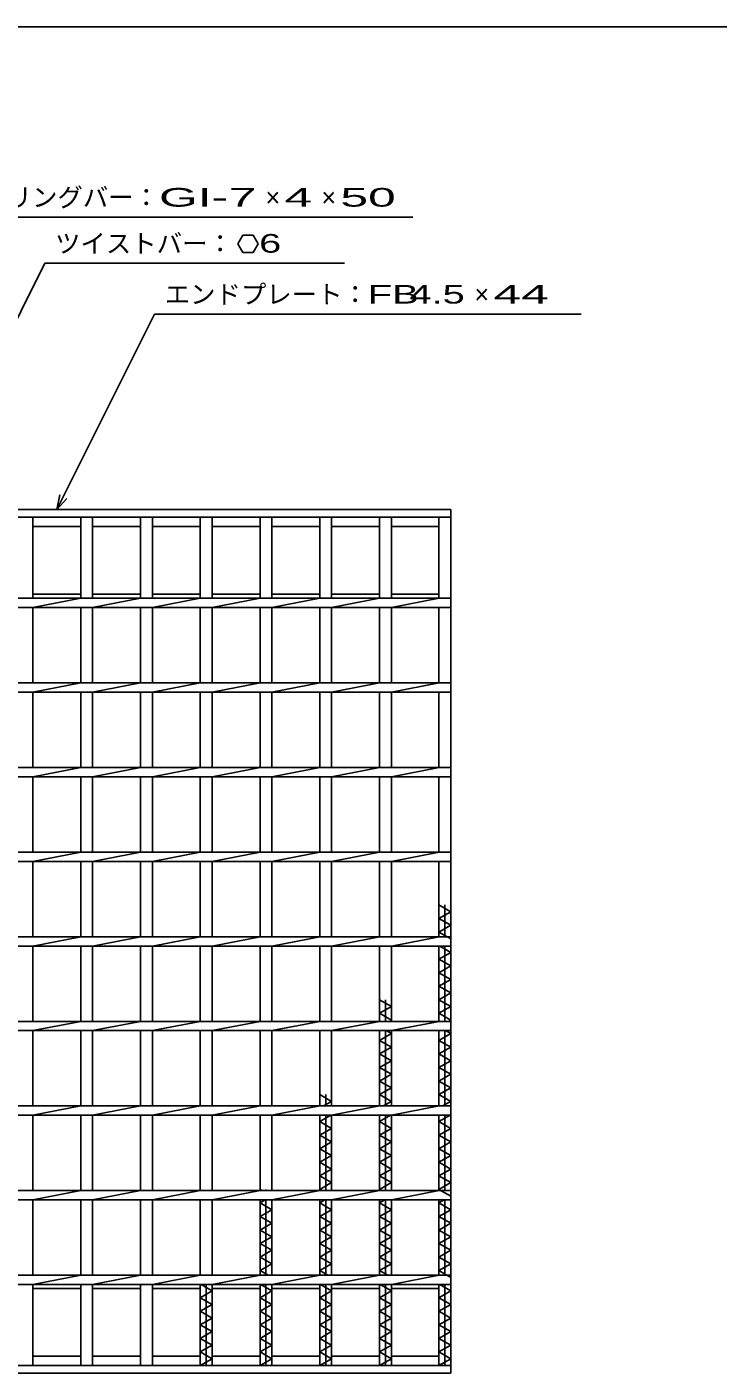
# Model space of a CAD drawing. Units: millimetres, scale not verified. Extents: x -1092 to 1039, y -770 to 632.
# Drawn here: x -553 to -145, y -163 to 632 of the extents above; entities that cross this region are included whole.
import ezdxf
from ezdxf.enums import TextEntityAlignment as Align

# ---------------------------------------------------------------- set-up
doc = ezdxf.new("R2010")
doc.units = ezdxf.units.MM
doc.header["$LTSCALE"] = 6
for name, color, linetype, lineweight in [('0_2', 150, 'Continuous', 25), ('16', 3, 'Continuous', 25), ('22', 4, 'Continuous', 25)]:
    doc.layers.add(name, color=color, linetype=linetype, lineweight=lineweight)
doc.styles.add('ベクトル', font='')
doc.styles.get('ベクトル').set_extended_font_data('ベクトル')

msp = doc.modelspace()

# ---------------------------------------------------------------- linework, layer by layer
at = {"layer": '0_2'}
msp.add_line((-1037.4, 632.1), (1038.6, 632.1), dxfattribs=at)
at = {"layer": '16'}
for p, q in [((-804, 347), (-303, 347)), ((-303, 342.5), (-804, 342.5)), ((-556.9, 342.5), (-549.9, 342.5)), ((-549.9, 294.75), (-549.9, 342.5)), ((-521.6, 294.75), (-521.6, 342.5)), ((-521.6, 342.5), (-514.6, 342.5)), ((-514.6, 294.75), (-514.6, 342.5)), ((-486.3, 294.75), (-486.3, 342.5)), ((-486.3, 342.5), (-479.3, 342.5)), ((-479.3, 294.75), (-479.3, 342.5)), ((-451, 294.75), (-451, 342.5)), ((-451, 342.5), (-444, 342.5)), ((-444, 294.75), (-444, 342.5)), ((-415.7, 294.75), (-415.7, 342.5)), ((-415.7, 342.5), (-408.7, 342.5)), ((-408.7, 294.75), (-408.7, 342.5)), ((-380.4, 294.75), (-380.4, 342.5)), ((-380.4, 342.5), (-373.4, 342.5)), ((-373.4, 294.75), (-373.4, 342.5)), ((-345.1, 294.75), (-345.1, 342.5)), ((-345.1, 342.5), (-338.1, 342.5)), ((-338.1, 294.75), (-338.1, 342.5)), ((-310, 294.75), (-310, 342.5)), ((-310, 342.5), (-303, 342.5)), ((-303, 347), (-303, 342.5)), ((-303, -158.5), (-303, 342.5)), ((-549.9, 337), (-521.6, 337)), ((-514.6, 337), (-486.3, 337)), ((-479.3, 337), (-451, 337)), ((-444, 337), (-415.7, 337)), ((-408.7, 337), (-380.4, 337)), ((-373.4, 337), (-345.1, 337)), ((-338.1, 337), (-310, 337)), ((-804, 294.75), (-303, 294.75)), ((-549.9, 297), (-521.6, 297)), ((-549.9, 289.25), (-521.6, 294.75)), ((-514.6, 297), (-486.3, 297)), ((-514.6, 289.25), (-486.3, 294.75)), ((-479.3, 297), (-451, 297)), ((-479.3, 289.25), (-451, 294.75)), ((-444, 297), (-415.7, 297)), ((-444, 289.25), (-415.7, 294.75)), ((-408.7, 297), (-380.4, 297)), ((-408.7, 289.25), (-380.4, 294.75)), ((-373.4, 297), (-345.1, 297)), ((-373.4, 289.25), (-345.1, 294.75)), ((-338.1, 297), (-310, 297)), ((-338.1, 289.25), (-309.8, 294.75)), ((-303, 289.25), (-303, 294.75)), ((-804, 289.25), (-303, 289.25)), ((-549.9, 244.75), (-549.9, 289.25)), ((-521.6, 244.75), (-521.6, 289.25)), ((-514.6, 244.75), (-514.6, 289.25)), ((-486.3, 244.75), (-486.3, 289.25)), ((-479.3, 244.75), (-479.3, 289.25)), ((-451, 244.75), (-451, 289.25)), ((-444, 244.75), (-444, 289.25)), ((-415.7, 244.75), (-415.7, 289.25)), ((-408.7, 244.75), (-408.7, 289.25)), ((-380.4, 244.75), (-380.4, 289.25)), ((-373.4, 244.75), (-373.4, 289.25)), ((-345.1, 244.75), (-345.1, 289.25)), ((-338.1, 244.75), (-338.1, 289.25)), ((-310, 244.75), (-310, 289.25)), ((-804, 244.75), (-303, 244.75)), ((-804, 239.25), (-303, 239.25)), ((-549.9, 239.25), (-521.6, 244.75)), ((-549.9, 194.75), (-549.9, 239.25)), ((-521.6, 194.75), (-521.6, 239.25)), ((-514.6, 239.25), (-486.3, 244.75)), ((-514.6, 194.75), (-514.6, 239.25)), ((-486.3, 194.75), (-486.3, 239.25)), ((-479.3, 239.25), (-451, 244.75)), ((-479.3, 194.75), (-479.3, 239.25)), ((-451, 194.75), (-451, 239.25)), ((-444, 239.25), (-415.7, 244.75)), ((-444, 194.75), (-444, 239.25)), ((-415.7, 194.75), (-415.7, 239.25)), ((-408.7, 239.25), (-380.4, 244.75)), ((-408.7, 194.75), (-408.7, 239.25)), ((-380.4, 194.75), (-380.4, 239.25)), ((-373.4, 239.25), (-345.1, 244.75)), ((-373.4, 194.75), (-373.4, 239.25)), ((-345.1, 194.75), (-345.1, 239.25)), ((-338.1, 239.25), (-309.8, 244.75)), ((-338.1, 194.75), (-338.1, 239.25)), ((-310, 194.75), (-310, 239.25)), ((-303, 239.25), (-303, 244.75)), ((-804, 194.75), (-303, 194.75)), ((-549.9, 189.25), (-521.6, 194.75)), ((-514.6, 189.25), (-486.3, 194.75)), ((-479.3, 189.25), (-451, 194.75)), ((-444, 189.25), (-415.7, 194.75)), ((-408.7, 189.25), (-380.4, 194.75)), ((-373.4, 189.25), (-345.1, 194.75)), ((-338.1, 189.25), (-309.8, 194.75)), ((-303, 189.25), (-303, 194.75)), ((-804, 189.25), (-303, 189.25)), ((-549.9, 144.75), (-549.9, 189.25)), ((-521.6, 144.75), (-521.6, 189.25)), ((-514.6, 144.75), (-514.6, 189.25)), ((-486.3, 144.75), (-486.3, 189.25)), ((-479.3, 144.75), (-479.3, 189.25)), ((-451, 144.75), (-451, 189.25)), ((-444, 144.75), (-444, 189.25)), ((-415.7, 144.75), (-415.7, 189.25)), ((-408.7, 144.75), (-408.7, 189.25)), ((-380.4, 144.75), (-380.4, 189.25)), ((-373.4, 144.75), (-373.4, 189.25)), ((-345.1, 144.75), (-345.1, 189.25)), ((-338.1, 144.75), (-338.1, 189.25)), ((-310, 144.75), (-310, 189.25)), ((-804, 144.75), (-303, 144.75)), ((-549.9, 139.25), (-521.6, 144.75)), ((-514.6, 139.25), (-486.3, 144.75)), ((-479.3, 139.25), (-451, 144.75)), ((-444, 139.25), (-415.7, 144.75)), ((-408.7, 139.25), (-380.4, 144.75)), ((-373.4, 139.25), (-345.1, 144.75)), ((-338.1, 139.25), (-309.8, 144.75)), ((-303, 139.25), (-303, 144.75)), ((-804, 139.25), (-303, 139.25)), ((-549.9, 94.75), (-549.9, 139.25)), ((-521.6, 94.75), (-521.6, 139.25)), ((-514.6, 94.75), (-514.6, 139.25)), ((-486.3, 94.75), (-486.3, 139.25)), ((-479.3, 94.75), (-479.3, 139.25)), ((-451, 94.75), (-451, 139.25)), ((-444, 94.75), (-444, 139.25)), ((-415.7, 94.75), (-415.7, 139.25)), ((-408.7, 94.75), (-408.7, 139.25)), ((-380.4, 94.75), (-380.4, 139.25)), ((-373.4, 94.75), (-373.4, 139.25)), ((-345.1, 94.75), (-345.1, 139.25)), ((-338.1, 94.75), (-338.1, 139.25)), ((-310, 94.75), (-310, 139.25)), ((-303, 109.5), (-310, 113.5)), ((-306.5, 94.75), (-306.5, 113.5)), ((-310, 105.5), (-303, 109.5)), ((-303, 101.5), (-310, 105.5)), ((-310, 97.5), (-303, 101.5)), ((-303, 93.5), (-310, 97.5)), ((-804, 94.75), (-303, 94.75)), ((-804, 89.25), (-303, 89.25)), ((-549.9, 89.25), (-521.6, 94.75)), ((-549.9, 44.75), (-549.9, 89.25)), ((-521.6, 44.75), (-521.6, 89.25)), ((-514.6, 89.25), (-486.3, 94.75)), ((-514.6, 44.75), (-514.6, 89.25)), ((-486.3, 44.75), (-486.3, 89.25)), ((-479.3, 89.25), (-451, 94.75)), ((-479.3, 44.75), (-479.3, 89.25)), ((-451, 44.75), (-451, 89.25)), ((-444, 89.25), (-415.7, 94.75)), ((-444, 44.75), (-444, 89.25)), ((-415.7, 44.75), (-415.7, 89.25)), ((-408.7, 89.25), (-380.4, 94.75)), ((-408.7, 44.75), (-408.7, 89.25)), ((-380.4, 44.75), (-380.4, 89.25)), ((-373.4, 89.25), (-345.1, 94.75)), ((-373.4, 44.75), (-373.4, 89.25)), ((-345.1, 44.75), (-345.1, 89.25)), ((-338.1, 89.25), (-309.8, 94.75)), ((-338.1, 44.75), (-338.1, 89.25)), ((-310, 44.75), (-310, 89.25)), ((-303, 85.5), (-309.562, 89.25)), ((-306.5, 44.75), (-306.5, 89.25)), ((-303, 89.25), (-303, 94.75)), ((-310, 81.5), (-303, 85.5)), ((-303, 77.5), (-310, 81.5)), ((-310, 73.5), (-303, 77.5)), ((-303, 69.5), (-310, 73.5)), ((-310, 65.5), (-303, 69.5)), ((-303, 61.5), (-310, 65.5)), ((-338.1, 53.5), (-345.1, 57.5)), ((-341.6, 44.75), (-341.6, 57.5)), ((-310, 57.5), (-303, 61.5)), ((-303, 53.5), (-310, 57.5)), ((-345.1, 49.5), (-338.1, 53.5)), ((-338.1, 45.5), (-345.1, 49.5)), ((-310, 49.5), (-303, 53.5)), ((-303, 45.5), (-310, 49.5)), ((-804, 44.75), (-303, 44.75)), ((-549.9, 39.25), (-521.6, 44.75)), ((-514.6, 39.25), (-486.3, 44.75)), ((-479.3, 39.25), (-451, 44.75)), ((-444, 39.25), (-415.7, 44.75)), ((-408.7, 39.25), (-380.4, 44.75)), ((-373.4, 39.25), (-345.1, 44.75)), ((-339.412, 44.75), (-338.1, 45.5)), ((-338.1, 39.25), (-309.8, 44.75)), ((-304.312, 44.75), (-303, 45.5)), ((-303, 39.25), (-303, 44.75)), ((-804, 39.25), (-303, 39.25)), ((-549.9, -5.25), (-549.9, 39.25)), ((-521.6, -5.25), (-521.6, 39.25)), ((-514.6, -5.25), (-514.6, 39.25)), ((-486.3, -5.25), (-486.3, 39.25)), ((-479.3, -5.25), (-479.3, 39.25)), ((-451, -5.25), (-451, 39.25)), ((-444, -5.25), (-444, 39.25)), ((-415.7, -5.25), (-415.7, 39.25)), ((-408.7, -5.25), (-408.7, 39.25)), ((-380.4, -5.25), (-380.4, 39.25)), ((-373.4, -5.25), (-373.4, 39.25)), ((-345.1, -5.25), (-345.1, 39.25)), ((-345.1, 33.5), (-338.1, 37.5)), ((-338.1, 29.5), (-345.1, 33.5)), ((-341.6, -5.25), (-341.6, 39.25)), ((-338.1, 37.5), (-341.162, 39.25)), ((-338.1, -5.25), (-338.1, 39.25)), ((-310, -5.25), (-310, 39.25)), ((-310, 33.5), (-303, 37.5)), ((-303, 29.5), (-310, 33.5)), ((-306.5, -5.25), (-306.5, 39.25)), ((-303, 37.5), (-306.062, 39.25)), ((-345.1, 25.5), (-338.1, 29.5)), ((-338.1, 21.5), (-345.1, 25.5)), ((-310, 25.5), (-303, 29.5)), ((-303, 21.5), (-310, 25.5)), ((-345.1, 17.5), (-338.1, 21.5)), ((-338.1, 13.5), (-345.1, 17.5)), ((-310, 17.5), (-303, 21.5)), ((-303, 13.5), (-310, 17.5)), ((-345.1, 9.5), (-338.1, 13.5)), ((-338.1, 5.5), (-345.1, 9.5)), ((-310, 9.5), (-303, 13.5)), ((-303, 5.5), (-310, 9.5)), ((-373.4, -2.5), (-380.4, 1.5)), ((-376.9, -5.25), (-376.9, 1.5)), ((-345.1, 1.5), (-338.1, 5.5)), ((-338.1, -2.5), (-345.1, 1.5)), ((-310, 1.5), (-303, 5.5)), ((-303, -2.5), (-310, 1.5)), ((-804, -5.25), (-303, -5.25)), ((-549.9, -10.75), (-521.6, -5.25)), ((-514.6, -10.75), (-486.3, -5.25)), ((-479.3, -10.75), (-451, -5.25)), ((-444, -10.75), (-415.7, -5.25)), ((-408.7, -10.75), (-380.4, -5.25)), ((-378.213, -5.25), (-373.4, -2.5)), ((-373.4, -10.75), (-345.1, -5.25)), ((-342.912, -5.25), (-338.1, -2.5)), ((-338.1, -10.75), (-309.8, -5.25)), ((-307.812, -5.25), (-303, -2.5)), ((-303, -10.75), (-303, -5.25)), ((-804, -10.75), (-303, -10.75)), ((-549.9, -55.25), (-549.9, -10.75)), ((-521.6, -55.25), (-521.6, -10.75)), ((-514.6, -55.25), (-514.6, -10.75)), ((-486.3, -55.25), (-486.3, -10.75)), ((-479.3, -55.25), (-479.3, -10.75)), ((-451, -55.25), (-451, -10.75)), ((-444, -55.25), (-444, -10.75)), ((-415.7, -55.25), (-415.7, -10.75)), ((-408.7, -55.25), (-408.7, -10.75)), ((-380.4, -55.25), (-380.4, -10.75)), ((-380.4, -14.5), (-373.838, -10.75)), ((-373.4, -18.5), (-380.4, -14.5)), ((-376.9, -55.25), (-376.9, -10.75)), ((-373.4, -55.25), (-373.4, -10.75)), ((-345.1, -55.25), (-345.1, -10.75)), ((-345.1, -14.5), (-338.537, -10.75)), ((-338.1, -18.5), (-345.1, -14.5)), ((-341.6, -55.25), (-341.6, -10.75)), ((-338.1, -55.25), (-338.1, -10.75)), ((-310, -55.25), (-310, -10.75)), ((-310, -14.5), (-303.437, -10.75)), ((-303, -18.5), (-310, -14.5)), ((-306.5, -55.25), (-306.5, -10.75)), ((-380.4, -22.5), (-373.4, -18.5)), ((-373.4, -26.5), (-380.4, -22.5)), ((-345.1, -22.5), (-338.1, -18.5)), ((-338.1, -26.5), (-345.1, -22.5)), ((-310, -22.5), (-303, -18.5)), ((-303, -26.5), (-310, -22.5)), ((-380.4, -30.5), (-373.4, -26.5)), ((-373.4, -34.5), (-380.4, -30.5)), ((-345.1, -30.5), (-338.1, -26.5)), ((-338.1, -34.5), (-345.1, -30.5)), ((-310, -30.5), (-303, -26.5)), ((-303, -34.5), (-310, -30.5)), ((-380.4, -38.5), (-373.4, -34.5)), ((-373.4, -42.5), (-380.4, -38.5)), ((-345.1, -38.5), (-338.1, -34.5)), ((-338.1, -42.5), (-345.1, -38.5)), ((-310, -38.5), (-303, -34.5)), ((-303, -42.5), (-310, -38.5)), ((-380.4, -46.5), (-373.4, -42.5)), ((-373.4, -50.5), (-380.4, -46.5)), ((-345.1, -46.5), (-338.1, -42.5)), ((-338.1, -50.5), (-345.1, -46.5)), ((-310, -46.5), (-303, -42.5)), ((-303, -50.5), (-310, -46.5)), ((-804, -55.25), (-303, -55.25)), ((-549.9, -60.75), (-521.6, -55.25)), ((-514.6, -60.75), (-486.3, -55.25)), ((-479.3, -60.75), (-451, -55.25)), ((-444, -60.75), (-415.7, -55.25)), ((-414.387, -55.25), (-415.7, -54.5)), ((-412.2, -55.25), (-412.2, -54.5)), ((-408.7, -60.75), (-380.4, -55.25)), ((-380.4, -54.5), (-373.4, -50.5)), ((-379.088, -55.25), (-380.4, -54.5)), ((-373.4, -60.75), (-345.1, -55.25)), ((-345.1, -54.5), (-338.1, -50.5)), ((-343.787, -55.25), (-345.1, -54.5)), ((-338.1, -60.75), (-309.8, -55.25)), ((-310, -54.5), (-303, -50.5)), ((-303, -58.5), (-310, -54.5)), ((-303, -60.75), (-303, -55.25)), ((-804, -60.75), (-303, -60.75)), ((-549.9, -105.25), (-549.9, -60.75)), ((-521.6, -105.25), (-521.6, -60.75)), ((-514.6, -105.25), (-514.6, -60.75)), ((-486.3, -105.25), (-486.3, -60.75)), ((-479.3, -105.25), (-479.3, -60.75)), ((-451, -105.25), (-451, -60.75)), ((-444, -105.25), (-444, -60.75)), ((-415.7, -105.25), (-415.7, -60.75)), ((-415.7, -62.5), (-412.637, -60.75)), ((-408.7, -66.5), (-415.7, -62.5)), ((-412.2, -105.25), (-412.2, -60.75)), ((-408.7, -105.25), (-408.7, -60.75)), ((-380.4, -105.25), (-380.4, -60.75)), ((-380.4, -62.5), (-377.338, -60.75)), ((-373.4, -66.5), (-380.4, -62.5)), ((-376.9, -105.25), (-376.9, -60.75)), ((-373.4, -105.25), (-373.4, -60.75)), ((-345.1, -105.25), (-345.1, -60.75)), ((-345.1, -62.5), (-342.037, -60.75)), ((-338.1, -66.5), (-345.1, -62.5)), ((-341.6, -105.25), (-341.6, -60.75)), ((-338.1, -105.25), (-338.1, -60.75)), ((-310, -105.25), (-310, -60.75)), ((-310, -62.5), (-306.937, -60.75)), ((-303, -66.5), (-310, -62.5)), ((-306.5, -105.25), (-306.5, -60.75)), ((-415.7, -70.5), (-408.7, -66.5)), ((-408.7, -74.5), (-415.7, -70.5)), ((-380.4, -70.5), (-373.4, -66.5)), ((-373.4, -74.5), (-380.4, -70.5)), ((-345.1, -70.5), (-338.1, -66.5)), ((-338.1, -74.5), (-345.1, -70.5)), ((-310, -70.5), (-303, -66.5)), ((-303, -74.5), (-310, -70.5)), ((-415.7, -78.5), (-408.7, -74.5)), ((-408.7, -82.5), (-415.7, -78.5)), ((-380.4, -78.5), (-373.4, -74.5)), ((-373.4, -82.5), (-380.4, -78.5)), ((-345.1, -78.5), (-338.1, -74.5)), ((-338.1, -82.5), (-345.1, -78.5)), ((-310, -78.5), (-303, -74.5)), ((-303, -82.5), (-310, -78.5)), ((-415.7, -86.5), (-408.7, -82.5)), ((-408.7, -90.5), (-415.7, -86.5)), ((-380.4, -86.5), (-373.4, -82.5)), ((-373.4, -90.5), (-380.4, -86.5)), ((-345.1, -86.5), (-338.1, -82.5)), ((-338.1, -90.5), (-345.1, -86.5)), ((-310, -86.5), (-303, -82.5)), ((-303, -90.5), (-310, -86.5)), ((-415.7, -94.5), (-408.7, -90.5)), ((-408.7, -98.5), (-415.7, -94.5)), ((-380.4, -94.5), (-373.4, -90.5)), ((-373.4, -98.5), (-380.4, -94.5)), ((-345.1, -94.5), (-338.1, -90.5)), ((-338.1, -98.5), (-345.1, -94.5)), ((-310, -94.5), (-303, -90.5)), ((-303, -98.5), (-310, -94.5)), ((-415.7, -102.5), (-408.7, -98.5)), ((-410.887, -105.25), (-415.7, -102.5)), ((-380.4, -102.5), (-373.4, -98.5)), ((-375.588, -105.25), (-380.4, -102.5)), ((-345.1, -102.5), (-338.1, -98.5)), ((-340.287, -105.25), (-345.1, -102.5)), ((-310, -102.5), (-303, -98.5)), ((-303, -106.5), (-310, -102.5)), ((-804, -105.25), (-303, -105.25)), ((-804, -110.75), (-303, -110.75)), ((-549.9, -110.75), (-521.6, -105.25)), ((-549.9, -158.5), (-549.9, -110.75)), ((-521.6, -158.5), (-521.6, -110.75)), ((-514.6, -110.75), (-486.3, -105.25)), ((-514.6, -158.5), (-514.6, -110.75)), ((-486.3, -158.5), (-486.3, -110.75)), ((-479.3, -110.75), (-451, -105.25)), ((-479.3, -158.5), (-479.3, -110.75)), ((-451, -158.5), (-451, -110.75)), ((-444, -114.5), (-450.562, -110.75)), ((-447.5, -158.5), (-447.5, -110.75)), ((-444, -110.75), (-415.7, -105.25)), ((-444, -158.5), (-444, -110.75)), ((-415.7, -158.5), (-415.7, -110.75)), ((-408.7, -114.5), (-415.262, -110.75)), ((-412.2, -158.5), (-412.2, -110.75)), ((-408.7, -110.75), (-380.4, -105.25)), ((-408.7, -158.5), (-408.7, -110.75)), ((-380.4, -158.5), (-380.4, -110.75)), ((-373.4, -114.5), (-379.963, -110.75)), ((-376.9, -158.5), (-376.9, -110.75)), ((-373.4, -110.75), (-345.1, -105.25)), ((-373.4, -158.5), (-373.4, -110.75)), ((-345.1, -158.5), (-345.1, -110.75)), ((-338.1, -114.5), (-344.662, -110.75)), ((-341.6, -158.5), (-341.6, -110.75)), ((-338.1, -110.75), (-309.8, -105.25)), ((-338.1, -158.5), (-338.1, -110.75)), ((-310, -158.5), (-310, -110.75)), ((-303, -114.5), (-309.562, -110.75)), ((-306.5, -158.5), (-306.5, -110.75)), ((-303, -110.75), (-303, -105.25)), ((-549.9, -113), (-521.6, -113)), ((-514.6, -113), (-486.3, -113)), ((-479.3, -113), (-451, -113)), ((-451, -118.5), (-444, -114.5)), ((-444, -122.5), (-451, -118.5)), ((-444, -113), (-415.7, -113)), ((-415.7, -118.5), (-408.7, -114.5)), ((-408.7, -122.5), (-415.7, -118.5)), ((-408.7, -113), (-380.4, -113)), ((-380.4, -118.5), (-373.4, -114.5)), ((-373.4, -122.5), (-380.4, -118.5)), ((-373.4, -113), (-345.1, -113)), ((-345.1, -118.5), (-338.1, -114.5)), ((-338.1, -122.5), (-345.1, -118.5)), ((-338.1, -113), (-310, -113)), ((-310, -118.5), (-303, -114.5)), ((-303, -122.5), (-310, -118.5)), ((-451, -126.5), (-444, -122.5)), ((-444, -130.5), (-451, -126.5)), ((-415.7, -126.5), (-408.7, -122.5)), ((-408.7, -130.5), (-415.7, -126.5)), ((-380.4, -126.5), (-373.4, -122.5)), ((-373.4, -130.5), (-380.4, -126.5)), ((-345.1, -126.5), (-338.1, -122.5)), ((-338.1, -130.5), (-345.1, -126.5)), ((-310, -126.5), (-303, -122.5)), ((-303, -130.5), (-310, -126.5)), ((-451, -134.5), (-444, -130.5)), ((-444, -138.5), (-451, -134.5)), ((-415.7, -134.5), (-408.7, -130.5)), ((-408.7, -138.5), (-415.7, -134.5)), ((-380.4, -134.5), (-373.4, -130.5)), ((-373.4, -138.5), (-380.4, -134.5)), ((-345.1, -134.5), (-338.1, -130.5)), ((-338.1, -138.5), (-345.1, -134.5)), ((-310, -134.5), (-303, -130.5)), ((-303, -138.5), (-310, -134.5)), ((-451, -142.5), (-444, -138.5)), ((-444, -146.5), (-451, -142.5)), ((-415.7, -142.5), (-408.7, -138.5)), ((-408.7, -146.5), (-415.7, -142.5)), ((-380.4, -142.5), (-373.4, -138.5)), ((-373.4, -146.5), (-380.4, -142.5)), ((-345.1, -142.5), (-338.1, -138.5)), ((-338.1, -146.5), (-345.1, -142.5)), ((-310, -142.5), (-303, -138.5)), ((-303, -146.5), (-310, -142.5)), ((-451, -150.5), (-444, -146.5)), ((-444, -154.5), (-451, -150.5)), ((-415.7, -150.5), (-408.7, -146.5)), ((-408.7, -154.5), (-415.7, -150.5)), ((-380.4, -150.5), (-373.4, -146.5)), ((-373.4, -154.5), (-380.4, -150.5)), ((-345.1, -150.5), (-338.1, -146.5)), ((-338.1, -154.5), (-345.1, -150.5)), ((-310, -150.5), (-303, -146.5)), ((-303, -154.5), (-310, -150.5)), ((-804, -158.5), (-303, -158.5)), ((-556.9, -158.5), (-549.9, -158.5)), ((-549.9, -153), (-521.6, -153)), ((-521.6, -158.5), (-514.6, -158.5)), ((-514.6, -153), (-486.3, -153)), ((-486.3, -158.5), (-479.3, -158.5)), ((-479.3, -153), (-451, -153)), ((-451, -158.5), (-444, -154.5)), ((-451, -158.5), (-444, -158.5)), ((-444, -153), (-415.7, -153)), ((-415.7, -158.5), (-408.7, -154.5)), ((-415.7, -158.5), (-408.7, -158.5)), ((-408.7, -153), (-380.4, -153)), ((-380.4, -158.5), (-373.4, -154.5)), ((-380.4, -158.5), (-373.4, -158.5)), ((-373.4, -153), (-345.1, -153)), ((-345.1, -158.5), (-338.1, -154.5)), ((-345.1, -158.5), (-338.1, -158.5)), ((-338.1, -153), (-310, -153)), ((-310, -158.5), (-303, -154.5)), ((-310, -158.5), (-303, -158.5)), ((-303, -158.5), (-303, -163)), ((-303, -163), (-804, -163))]:
    msp.add_line(p, q, dxfattribs=at)
at = {"layer": '22'}
for p, q in [((-601.4, 519.75), (-325.4, 519.75)), ((-425.774, 509.159), (-428.774, 503.963)), ((-419.774, 509.159), (-425.774, 509.159)), ((-416.775, 503.9), (-419.774, 509.159)), ((-428.774, 503.963), (-425.774, 498.767)), ((-419.774, 498.767), (-416.774, 503.963)), ((-425.774, 498.767), (-419.774, 498.767)), ((-641.65, 294.75), (-542.775, 492.5)), ((-542.775, 492.5), (-365.775, 492.5)), ((-535.75, 347), (-478, 462.5)), ((-478, 462.5), (-226, 462.5)), ((-535.75, 347), (-533.95, 355.76)), ((-535.75, 347), (-529.75, 353.6))]:
    msp.add_line(p, q, dxfattribs=at)

# ---------------------------------------------------------------- texts
at = {"layer": '22', "color": 2, "style": 'ベクトル'}
for s, p in [('ベアリングバー：', (-595.4, 531.45)), ('×', (-412.4, 531.45)), ('×', (-379.4, 531.45)), ('ツイストバー：', (-536.775, 504.2)), ('エンドプレート：', (-472, 474.2)), ('×', (-289, 474.2))]:
    msp.add_text(s, height=11, dxfattribs=at).set_placement(p, align=Align.MIDDLE_LEFT)
for s, width, p in [('GI-', 2, (-475.4, 531.45)), (' 7 ', 2, (-442.4, 531.45)), (' 4 ', 2, (-409.4, 531.45)), (' 50 ', 2, (-376.4, 531.45)), (' 6', 1.6, (-422.774, 504.263)), ('FB', 1.6, (-352, 474.2)), (' 4.5 ', 1.6, (-334, 474.2)), (' 44 ', 2, (-286, 474.2))]:
    msp.add_text(s, height=11, dxfattribs=dict(at, width=width)).set_placement(p, align=Align.MIDDLE_LEFT)

doc.saveas('drawing.dxf')
